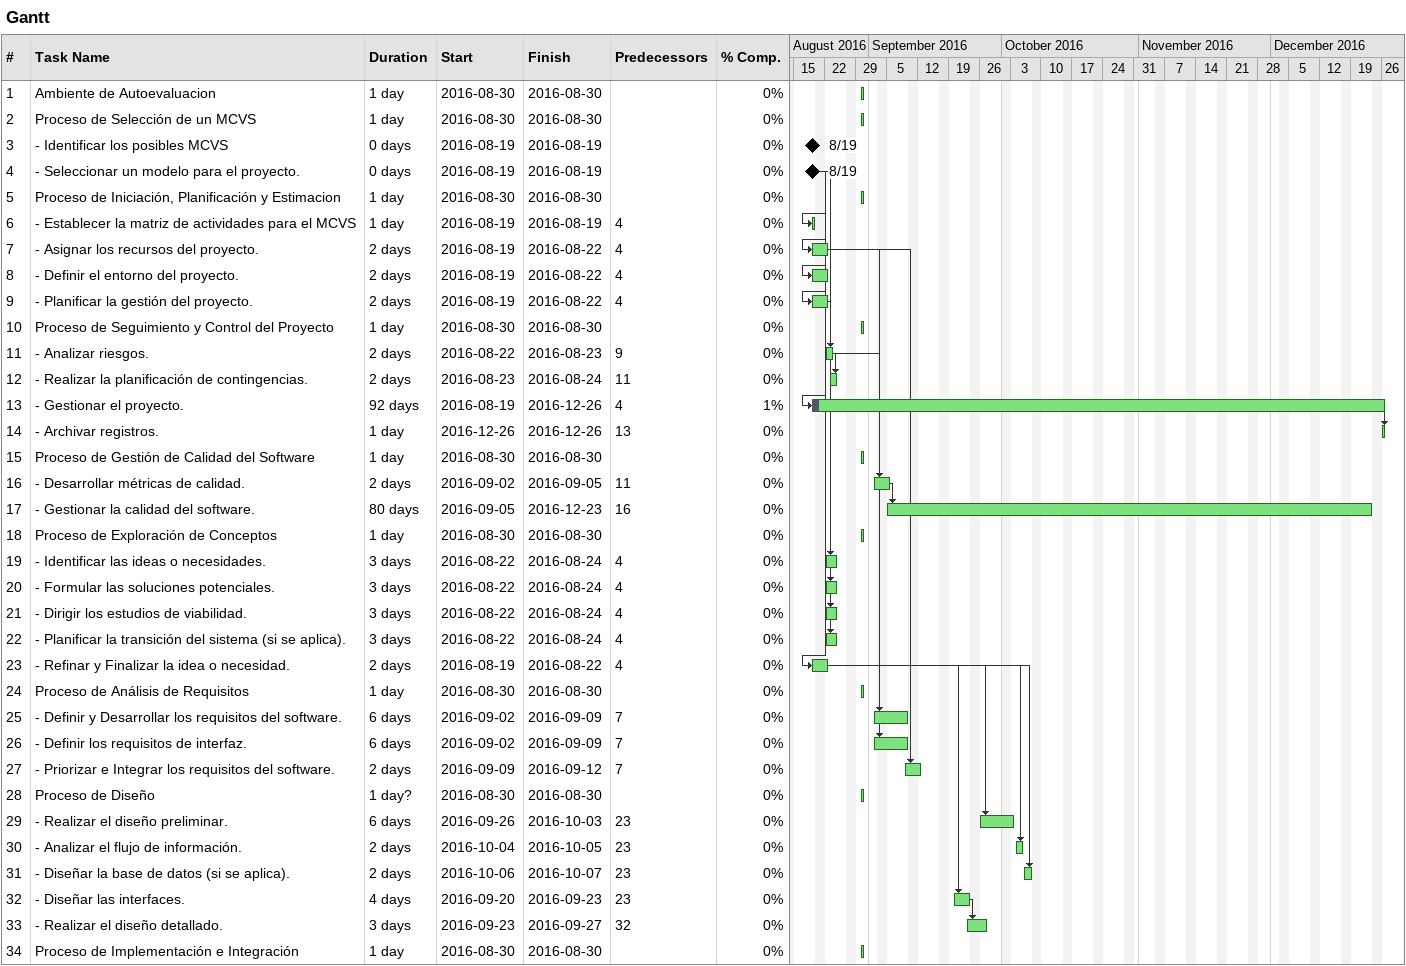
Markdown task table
Gantt

| ID | Task | Duration | Start | Finish | Predecessors | % complete |
|---|---|---|---|---|---|---|
| 1 | Ambiente de Autoevaluacion | 1d | 2016-08-30 | 2016-08-30 |  | 0 |
| 2 | Proceso de Selección de un MCVS | 1d | 2016-08-30 | 2016-08-30 |  | 0 |
| 3 | - Identificar los posibles MCVS | 0d | 2016-08-19 | 2016-08-19 |  | 0 |
| 4 | - Seleccionar un modelo para el proyecto. | 0d | 2016-08-19 | 2016-08-19 |  | 0 |
| 5 | Proceso de Iniciación, Planificación y Estimacion | 1d | 2016-08-30 | 2016-08-30 |  | 0 |
| 6 | - Establecer la matriz de actividades para el MCVS | 1d | 2016-08-19 | 2016-08-19 | 4 | 0 |
| 7 | - Asignar los recursos del proyecto. | 2d | 2016-08-19 | 2016-08-22 | 4 | 0 |
| 8 | - Definir el entorno del proyecto. | 2d | 2016-08-19 | 2016-08-22 | 4 | 0 |
| 9 | - Planificar la gestión del proyecto. | 2d | 2016-08-19 | 2016-08-22 | 4 | 0 |
| 10 | Proceso de Seguimiento y Control del Proyecto | 1d | 2016-08-30 | 2016-08-30 |  | 0 |
| 11 | - Analizar riesgos. | 2d | 2016-08-22 | 2016-08-23 | 9 | 0 |
| 12 | - Realizar la planificación de contingencias. | 2d | 2016-08-23 | 2016-08-24 | 11 | 0 |
| 13 | - Gestionar el proyecto. | 92d | 2016-08-19 | 2016-12-26 | 4 | 1 |
| 14 | - Archivar registros. | 1d | 2016-12-26 | 2016-12-26 | 13 | 0 |
| 15 | Proceso de Gestión de Calidad del Software | 1d | 2016-08-30 | 2016-08-30 |  | 0 |
| 16 | - Desarrollar métricas de calidad. | 2d | 2016-09-02 | 2016-09-05 | 11 | 0 |
| 17 | - Gestionar la calidad del software. | 80d | 2016-09-05 | 2016-12-23 | 16 | 0 |
| 18 | Proceso de Exploración de Conceptos | 1d | 2016-08-30 | 2016-08-30 |  | 0 |
| 19 | - Identificar las ideas o necesidades. | 3d | 2016-08-22 | 2016-08-24 | 4 | 0 |
| 20 | - Formular las soluciones potenciales. | 3d | 2016-08-22 | 2016-08-24 | 4 | 0 |
| 21 | - Dirigir los estudios de viabilidad. | 3d | 2016-08-22 | 2016-08-24 | 4 | 0 |
| 22 | - Planificar la transición del sistema (si se aplica). | 3d | 2016-08-22 | 2016-08-24 | 4 | 0 |
| 23 | - Refinar y Finalizar la idea o necesidad. | 2d | 2016-08-19 | 2016-08-22 | 4 | 0 |
| 24 | Proceso de Análisis de Requisitos | 1d | 2016-08-30 | 2016-08-30 |  | 0 |
| 25 | - Definir y Desarrollar los requisitos del software. | 6d | 2016-09-02 | 2016-09-09 | 7 | 0 |
| 26 | - Definir los requisitos de interfaz. | 6d | 2016-09-02 | 2016-09-09 | 7 | 0 |
| 27 | - Priorizar e Integrar los requisitos del software. | 2d | 2016-09-09 | 2016-09-12 | 7 | 0 |
| 28 | Proceso de Diseño | 1d? | 2016-08-30 | 2016-08-30 |  | 0 |
| 29 | - Realizar el diseño preliminar. | 6d | 2016-09-26 | 2016-10-03 | 23 | 0 |
| 30 | - Analizar el flujo de información. | 2d | 2016-10-04 | 2016-10-05 | 23 | 0 |
| 31 | - Diseñar la base de datos (si se aplica). | 2d | 2016-10-06 | 2016-10-07 | 23 | 0 |
| 32 | - Diseñar las interfaces. | 4d | 2016-09-20 | 2016-09-23 | 23 | 0 |
| 33 | - Realizar el diseño detallado. | 3d | 2016-09-23 | 2016-09-27 | 32 | 0 |
| 34 | Proceso de Implementación e Integración | 1d | 2016-08-30 | 2016-08-30 |  | 0 |
